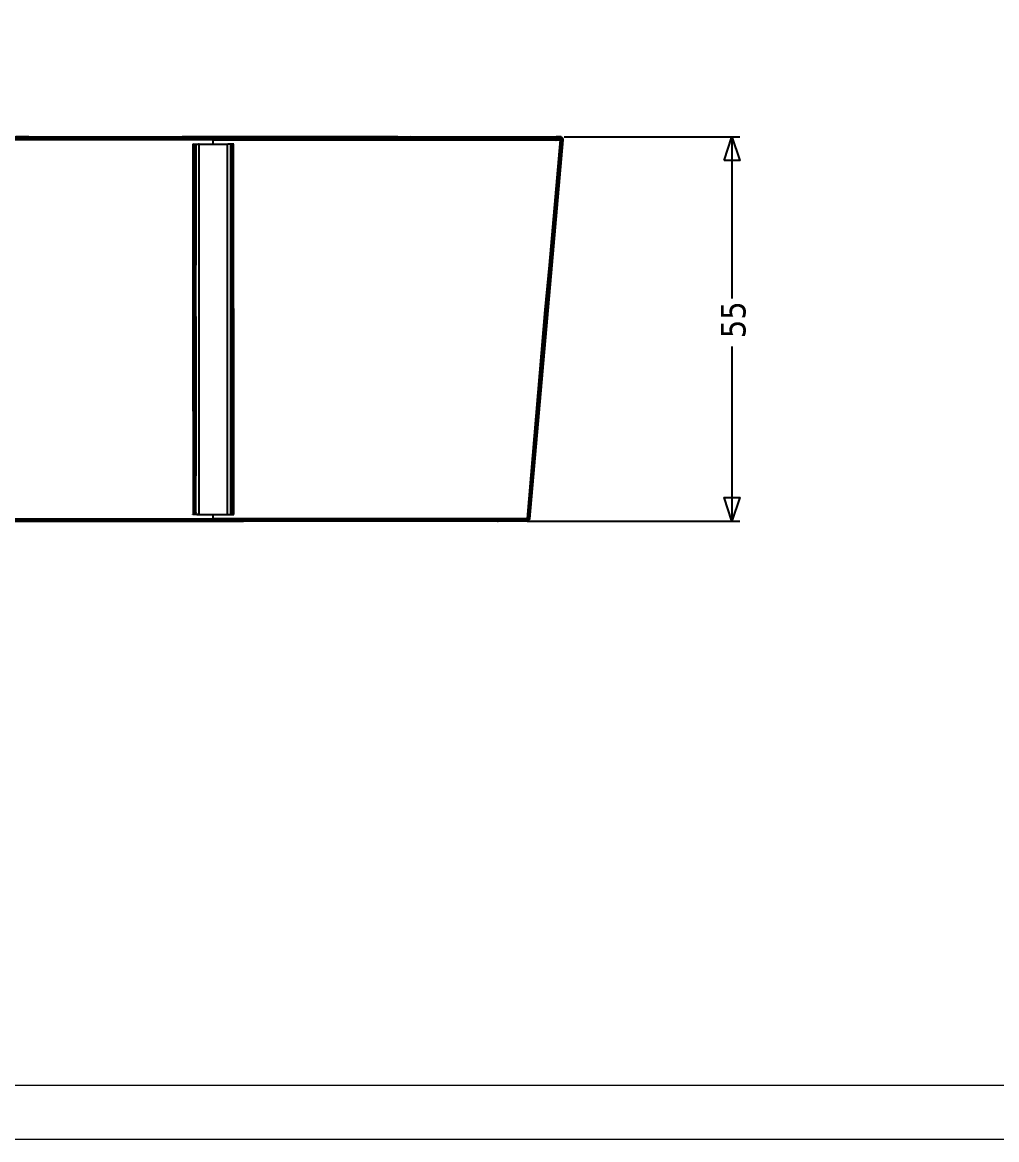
# Model space of a CAD drawing. Header units: inches. Extents: x 12 to 4610, y 8 to 3258.
# Drawn here: x 918 to 2311, y 8 to 1606 of the extents above; entities that cross this region are included whole.
import ezdxf

# ---------------------------------------------------------------- set-up
doc = ezdxf.new("R2010")
doc.units = ezdxf.units.IN
doc.header["$MEASUREMENT"] = 0
doc.layers.add('tabelka', color=155, linetype='Continuous')
doc.styles.add('Tahoma', font='tahoma.ttf')

msp = doc.modelspace()

# ---------------------------------------------------------------- linework, layer by layer
for p, q in [((1146.2, 1442.2), (700.7, 1442)), ((700.7, 1442), (1146.2, 1441.6)), ((1146.2, 1442), (700.7, 1442)), ((1146.2, 1441.5), (700.7, 1441)), ((1146.2, 1441), (700.7, 1441)), ((1146.2, 1440.4), (700.7, 1441)), ((1146.2, 1440.3), (700.7, 1439.6)), ((700.7, 1439.6), (1146.2, 1438.9)), ((1146.2, 1439.6), (700.7, 1439.6)), ((1146.2, 1438.7), (839.1, 1438)), ((927.1, 1442.3), (908.2, 1442.3)), ((927.1, 1442.3), (1146.2, 1442.3)), ((927.1, 1442.3), (1146.2, 1442.3)), ((1041.8, 1442.3), (1041.8, 1442.3)), ((1041.8, 1442.2), (1041.8, 1442.3)), ((1041.8, 1442), (1041.8, 1442.2)), ((1041.8, 1441.7), (1041.8, 1442)), ((1041.8, 1441.4), (1041.8, 1441.7)), ((1041.8, 1441), (1041.8, 1441.4)), ((1041.8, 1440.6), (1041.8, 1441)), ((1041.8, 1440.1), (1041.8, 1440.6)), ((1041.8, 1439.6), (1041.8, 1440.1)), ((1041.8, 1439.1), (1041.8, 1439.6)), ((1041.8, 1438.4), (1041.8, 1439.1)), ((1190.8, 1442.3), (1146.2, 1442.3)), ((1146.2, 1442.3), (1146.2, 1442.3)), ((1146.2, 1442.3), (1146.2, 1442.2)), ((1146.2, 1442.3), (1190.8, 1442.2)), ((1190.8, 1442.2), (1146.2, 1442.2)), ((1146.2, 1442.2), (1146.2, 1442)), ((1190.8, 1442), (1146.2, 1442)), ((1146.2, 1442), (1146.2, 1441.6)), ((1190.8, 1441.6), (1146.2, 1441.5)), ((1146.2, 1441.6), (1146.2, 1441.5)), ((1146.2, 1441.6), (1190.8, 1441.6)), ((1146.2, 1441.5), (1146.2, 1441)), ((1190.8, 1441), (1146.2, 1441)), ((1146.2, 1441), (1146.2, 1440.4)), ((1190.8, 1440.4), (1146.2, 1440.3)), ((1190.8, 1440.4), (1146.2, 1440.4)), ((1146.2, 1440.4), (1146.2, 1440.3)), ((1146.2, 1440.3), (1146.2, 1439.6)), ((1190.8, 1439.6), (1146.2, 1439.6)), ((1146.2, 1439.6), (1146.2, 1438.9)), ((1146.2, 1438.9), (1146.2, 1438.7)), ((1146.2, 1438.9), (1190.8, 1438.8)), ((1190.8, 1438.8), (1146.2, 1438.7)), ((1146.2, 1438.7), (1146.2, 1438)), ((1190.8, 1442.3), (1190.8, 1442.2)), ((1190.8, 1442.3), (1235.5, 1442.3)), ((1235.5, 1442.3), (1190.8, 1442.2)), ((1190.8, 1442.2), (1235.5, 1442.2)), ((1190.8, 1442), (1190.8, 1442.2)), ((1190.8, 1442), (1190.8, 1441.6)), ((1190.8, 1442), (1235.5, 1442)), ((1190.8, 1442), (1190.8, 1442)), ((1190.8, 1441.6), (1235.5, 1441.5)), ((1235.5, 1441.6), (1190.8, 1441.6)), ((1190.8, 1441.6), (1190.8, 1441.2)), ((1190.8, 1441.2), (1190.8, 1441)), ((1190.8, 1441), (1190.8, 1440.4)), ((1190.8, 1441), (1235.5, 1441)), ((1190.8, 1440.4), (1235.5, 1440.3)), ((1190.8, 1440.4), (1235.5, 1440.4)), ((1190.8, 1440.3), (1190.8, 1440.4)), ((1190.8, 1440.3), (1190.8, 1440.3)), ((1190.8, 1440.2), (1190.8, 1440.3)), ((1190.8, 1440), (1190.8, 1440.2)), ((1190.8, 1440.2), (1190.8, 1440.2)), ((1190.8, 1439.9), (1190.8, 1440)), ((1190.8, 1439.9), (1190.8, 1439.7)), ((1190.8, 1439.6), (1190.8, 1439.7)), ((1190.8, 1439.7), (1190.8, 1439.7)), ((1190.8, 1439.6), (1235.5, 1439.6)), ((1190.8, 1439.1), (1190.8, 1439.6)), ((1190.8, 1439), (1190.8, 1439.1)), ((1190.8, 1438.8), (1190.8, 1439)), ((1235.5, 1438.9), (1190.8, 1438.8)), ((1190.8, 1438.8), (1235.5, 1438.7)), ((1190.8, 1438.3), (1190.8, 1438.8)), ((1235.5, 1442.3), (1235.5, 1442.3)), ((1235.5, 1442.3), (1235.5, 1442.2)), ((1454.6, 1442.3), (1235.5, 1442.3)), ((1235.5, 1442.3), (1454.6, 1442.3)), ((1235.5, 1442.2), (1235.5, 1442)), ((1235.5, 1442.2), (1680.9, 1442)), ((1680.9, 1442), (1235.5, 1441.6)), ((1235.5, 1442), (1235.5, 1441.6)), ((1235.5, 1442), (1680.9, 1442)), ((1235.5, 1441.6), (1235.5, 1441.5)), ((1235.5, 1441.5), (1235.5, 1441)), ((1235.5, 1441.5), (1680.9, 1441)), ((1235.5, 1441), (1235.5, 1440.4)), ((1235.5, 1441), (1680.9, 1441)), ((1235.5, 1440.4), (1680.9, 1441)), ((1235.5, 1440.4), (1235.5, 1440.3)), ((1235.5, 1440.3), (1235.5, 1439.6)), ((1235.5, 1440.3), (1680.9, 1439.6)), ((1680.9, 1439.6), (1235.5, 1438.9)), ((1235.5, 1439.6), (1235.5, 1438.9)), ((1235.5, 1439.6), (1680.9, 1439.6)), ((1235.5, 1438.9), (1235.5, 1438.7)), ((1235.5, 1438.7), (1235.5, 1438)), ((1235.5, 1438.7), (1542.6, 1438)), ((1339.9, 1442.3), (1339.9, 1442.3)), ((1339.9, 1442.2), (1339.9, 1442.3)), ((1339.9, 1442), (1339.9, 1442.2)), ((1339.9, 1441.7), (1339.9, 1442)), ((1339.9, 1441.4), (1339.9, 1441.7)), ((1339.9, 1441), (1339.9, 1441.4)), ((1339.9, 1440.6), (1339.9, 1441)), ((1339.9, 1440.1), (1339.9, 1440.6)), ((1339.9, 1439.6), (1339.9, 1440.1)), ((1339.9, 1439.1), (1339.9, 1439.6)), ((1339.9, 1438.4), (1339.9, 1439.1)), ((1454.6, 1442.3), (1473.4, 1442.3)), ((1473.4, 1442.3), (1680.9, 1442.3)), ((1680.9, 1442), (1473.4, 1442.3)), ((1542.6, 1438), (1680.9, 1439.6)), ((1688, 1439.1), (1671.6, 1258.7)), ((1672.4, 1258.7), (1688, 1439.1)), ((1688.6, 1439.7), (1672.8, 1258.7)), ((1673.1, 1258.7), (1689.2, 1440.2)), ((1673.5, 1258.7), (1689.9, 1439.6)), ((1674.4, 1258.7), (1689.9, 1439.6)), ((1674.7, 1258.7), (1690.4, 1439)), ((1680.9, 1442), (1680.9, 1442.3)), ((1680.9, 1442.3), (1681, 1442.3)), ((1680.9, 1442.3), (1681, 1442.3)), ((1680.9, 1442.3), (1681, 1442.3)), ((1680.9, 1441), (1680.9, 1442)), ((1680.9, 1440.3), (1680.9, 1441)), ((1681, 1440.3), (1680.9, 1440.3)), ((1680.9, 1439.6), (1680.9, 1440.3)), ((1681.1, 1440.3), (1680.9, 1440.3)), ((1681.1, 1440.3), (1680.9, 1440.3)), ((1680.9, 1438), (1680.9, 1439.6)), ((1684.8, 1442.3), (1681, 1442.2)), ((1681, 1442.3), (1681, 1442.2)), ((1684.8, 1442.3), (1681, 1442.3)), ((1681, 1442.2), (1686.2, 1442.3)), ((1681, 1442.2), (1683.9, 1441.7)), ((1687.6, 1441.9), (1681, 1442.2)), ((1681, 1442.2), (1688, 1442.1)), ((1687.6, 1442.2), (1681, 1442.2)), ((1681, 1442.2), (1681, 1441.7)), ((1688.4, 1442), (1681, 1442.2)), ((1681, 1441.7), (1683.9, 1441.7)), ((1681, 1441.7), (1681, 1440.3)), ((1681.1, 1440.3), (1681, 1440.3)), ((1681.1, 1441.6), (1687.8, 1441.2)), ((1681.1, 1441.6), (1681.1, 1440.6)), ((1687.7, 1441.3), (1681.1, 1441.6)), ((1686.8, 1441.6), (1681.1, 1441.6)), ((1681.1, 1441.6), (1687.5, 1441.5)), ((1687.8, 1441.2), (1681.1, 1440.6)), ((1681.1, 1440.6), (1687.9, 1441.1)), ((1681.1, 1440.6), (1688, 1441)), ((1687.1, 1440.9), (1681.1, 1440.6)), ((1687.1, 1440.8), (1681.1, 1440.6)), ((1681.1, 1440.6), (1688.4, 1440.7)), ((1681.1, 1440.6), (1689, 1440.4)), ((1688.6, 1439.7), (1681.1, 1440.6)), ((1688.7, 1440.6), (1681.1, 1440.6)), ((1689.2, 1440.3), (1681.1, 1440.6)), ((1681.1, 1440.6), (1681.1, 1440.3)), ((1681.1, 1440.3), (1681.1, 1439.4)), ((1688.6, 1439.7), (1681.1, 1439.4)), ((1687.4, 1438.5), (1681.1, 1439.4)), ((1688, 1439.1), (1681.1, 1439.4)), ((1681.1, 1439.4), (1681.1, 1438)), ((1687.6, 1441.9), (1683.9, 1441.7)), ((1683.9, 1441.7), (1686.8, 1441.7)), ((1686.2, 1442.3), (1684.8, 1442.3)), ((1685.6, 1442.3), (1686.8, 1442.3)), ((1685.6, 1442.3), (1686.8, 1442.3)), ((1686.2, 1442.3), (1686.9, 1442.3)), ((1686.8, 1441.7), (1687.6, 1441.9)), ((1686.8, 1441.6), (1686.8, 1441.7)), ((1686.8, 1441.7), (1686.9, 1441.6)), ((1686.9, 1441.6), (1686.8, 1441.6)), ((1686.9, 1442.3), (1686.9, 1442.3)), ((1687, 1442.3), (1686.9, 1442.3)), ((1687.1, 1441.6), (1686.9, 1441.6)), ((1687.2, 1442.3), (1687, 1442.3)), ((1687, 1442.3), (1687, 1442.3)), ((1687.4, 1441.6), (1687.1, 1441.6)), ((1687.4, 1441.5), (1687.1, 1441.6)), ((1687.1, 1440.8), (1687.1, 1440.9)), ((1687.3, 1440.9), (1687.1, 1440.9)), ((1687.3, 1440.8), (1687.1, 1440.8)), ((1687.6, 1442.2), (1687.2, 1442.3)), ((1687.3, 1440.9), (1687.3, 1440.8)), ((1687.7, 1440.9), (1687.3, 1440.9)), ((1687.7, 1440.8), (1687.3, 1440.8)), ((1687.4, 1441.6), (1687.5, 1441.5)), ((1687.4, 1441.6), (1687.4, 1441.5)), ((1687.5, 1441.5), (1687.4, 1441.5)), ((1687.4, 1438.5), (1688, 1439.1)), ((1687.5, 1441.5), (1687.6, 1441.9)), ((1687.5, 1441.5), (1687.5, 1441.5)), ((1687.6, 1441.4), (1687.5, 1441.5)), ((1688, 1442.1), (1687.6, 1442.2)), ((1687.6, 1441.9), (1688.4, 1442)), ((1687.6, 1441.4), (1687.6, 1441.9)), ((1687.7, 1441.3), (1687.6, 1441.4)), ((1687.8, 1441.2), (1687.7, 1441.3)), ((1687.7, 1440.9), (1687.7, 1440.8)), ((1687.9, 1440.9), (1687.7, 1440.9)), ((1687.9, 1440.8), (1687.7, 1440.8)), ((1687.9, 1441.1), (1687.8, 1441.2)), ((1688, 1441), (1687.9, 1441.1)), ((1687.9, 1440.9), (1687.9, 1440.9)), ((1687.9, 1440.9), (1687.9, 1440.8)), ((1687.9, 1440.8), (1687.9, 1440.9)), ((1687.9, 1440.9), (1687.9, 1440.9)), ((1688, 1440.9), (1687.9, 1440.9)), ((1687.9, 1440.9), (1687.9, 1440.9)), ((1688, 1440.8), (1687.9, 1440.8)), ((1687.9, 1440.8), (1687.9, 1440.8)), ((1688.3, 1442.1), (1688, 1442.1)), ((1688, 1441), (1688.4, 1442)), ((1688.1, 1440.9), (1688, 1441)), ((1688, 1441), (1688, 1441)), ((1688, 1440.9), (1688, 1440.8)), ((1688.1, 1440.9), (1688, 1440.9)), ((1688.1, 1440.8), (1688, 1440.8)), ((1688, 1439.1), (1688.6, 1439.7)), ((1688.1, 1440.9), (1688.1, 1440.8)), ((1688.2, 1440.9), (1688.1, 1440.9)), ((1688.2, 1440.8), (1688.1, 1440.8)), ((1688.2, 1442.1), (1688.3, 1442)), ((1688.2, 1442.1), (1688.3, 1442)), ((1688.9, 1441.7), (1688.2, 1440.9)), ((1688.3, 1440.8), (1688.2, 1440.9)), ((1688.2, 1440.9), (1688.2, 1440.8)), ((1688.3, 1440.8), (1688.2, 1440.8)), ((1688.3, 1442), (1688.3, 1442.1)), ((1688.3, 1442.1), (1688.3, 1442.1)), ((1688.4, 1442), (1688.3, 1442)), ((1688.4, 1440.7), (1688.3, 1440.8)), ((1688.4, 1442), (1688.9, 1441.7)), ((1688.4, 1442), (1688.4, 1442)), ((1688.4, 1440.7), (1688.9, 1441.7)), ((1688.6, 1440.6), (1688.4, 1440.7)), ((1689.4, 1441.4), (1688.6, 1440.6)), ((1688.7, 1440.6), (1688.6, 1440.6)), ((1688.6, 1439.7), (1689.2, 1440.2)), ((1688.8, 1440.5), (1688.7, 1440.6)), ((1688.8, 1440.5), (1689.4, 1441.4)), ((1689, 1440.4), (1688.8, 1440.5)), ((1688.9, 1441.7), (1689.4, 1441.4)), ((1689.8, 1441), (1689, 1440.3)), ((1689, 1440.3), (1689, 1440.4)), ((1689.2, 1440.3), (1689, 1440.3)), ((1689.2, 1440.3), (1689.8, 1441)), ((1689.2, 1440.2), (1689.2, 1440.3)), ((1689.7, 1439.8), (1689.2, 1440.2)), ((1689.6, 1441.2), (1689.4, 1441.4)), ((1689.6, 1441.3), (1689.6, 1441.2)), ((1689.6, 1441.3), (1689.6, 1441.2)), ((1689.7, 1441.2), (1689.6, 1441.2)), ((1689.6, 1441.2), (1689.7, 1441.1)), ((1689.6, 1441.2), (1689.7, 1441.1)), ((1689.7, 1441.1), (1689.7, 1441.2)), ((1689.7, 1441.1), (1689.8, 1441)), ((1689.7, 1441.1), (1689.7, 1441.1)), ((1689.7, 1441.1), (1689.7, 1441.1)), ((1690.4, 1440), (1689.7, 1439.8)), ((1689.8, 1439.7), (1689.7, 1439.8)), ((1689.8, 1441), (1690.2, 1440.5)), ((1689.8, 1439.7), (1690.4, 1440)), ((1689.9, 1439.6), (1689.8, 1439.7)), ((1690.2, 1439.4), (1689.9, 1439.6)), ((1690.2, 1440.5), (1690.5, 1440)), ((1690.2, 1439.3), (1690.6, 1439.5)), ((1690.6, 1439.5), (1690.2, 1439.4)), ((1690.2, 1439.3), (1690.2, 1439.4)), ((1690.4, 1439), (1690.2, 1439.3)), ((1690.5, 1439.9), (1690.4, 1440)), ((1690.4, 1440), (1690.5, 1440)), ((1690.4, 1440), (1690.5, 1439.9)), ((1690.4, 1440), (1690.5, 1439.9)), ((1690.5, 1438.9), (1690.4, 1439)), ((1690.5, 1440), (1690.5, 1439.9)), ((1690.5, 1439.8), (1690.5, 1439.9)), ((1690.5, 1439.9), (1690.5, 1439.9)), ((1690.5, 1439.9), (1690.6, 1439.7)), ((1690.5, 1439.9), (1690.6, 1439.7)), ((1690.6, 1439.8), (1690.5, 1439.8)), ((1690.7, 1438.9), (1690.5, 1438.9)), ((1690.6, 1438.7), (1690.5, 1438.9)), ((1690.6, 1439.8), (1690.6, 1439.8)), ((1690.6, 1439.7), (1690.6, 1439.8)), ((1690.6, 1439.7), (1690.7, 1439.5)), ((1690.7, 1439.5), (1690.6, 1439.7)), ((1690.6, 1439.7), (1690.6, 1439.7)), ((1690.6, 1439.7), (1690.6, 1439.5)), ((1690.6, 1439.7), (1690.6, 1439.5)), ((1690.6, 1439.5), (1690.7, 1439.5)), ((1690.6, 1439.4), (1690.6, 1439.5)), ((1690.6, 1439.5), (1690.7, 1439.5)), ((1690.6, 1439.5), (1690.7, 1439.3)), ((1690.6, 1439.5), (1690.7, 1439.3)), ((1690.7, 1438.9), (1690.6, 1439.4)), ((1690.6, 1439.4), (1690.8, 1438.9)), ((1690.6, 1438.7), (1690.8, 1438.9)), ((1690.8, 1438.5), (1690.6, 1438.7)), ((1690.7, 1439.5), (1690.7, 1439.5)), ((1690.7, 1439.5), (1690.8, 1438.9)), ((1690.7, 1439.3), (1690.7, 1439)), ((1690.7, 1439.3), (1690.7, 1439)), ((1690.7, 1439), (1690.7, 1438.9)), ((1690.7, 1439), (1690.7, 1438.9)), ((1690.8, 1438.9), (1690.7, 1438.9)), ((1690.8, 1438.9), (1690.8, 1438.3)), ((1692.8, 1442.3), (1943.8, 1442.3)), ((1932.6, 1442.3), (1932.6, 1211.1)), ((1146.2, 1438), (839.1, 1438)), ((1041.8, 1438), (1041.8, 1438.4)), ((1190.8, 1438), (1146.2, 1438)), ((1161.6, 1431.8), (1161.6, 1432)), ((1161.6, 1432), (1161.8, 1432)), ((1161.8, 1431.8), (1161.6, 1431.8)), ((1161.8, 1431.9), (1161.8, 1432)), ((1162.2, 1431.7), (1161.8, 1432)), ((1161.8, 1432), (1165.8, 1432)), ((1161.8, 1431.9), (1162.2, 1431.7)), ((1161.8, 1431.8), (1161.8, 1431.9)), ((1162.2, 1431.7), (1161.8, 1431.9)), ((1161.8, 1258.7), (1161.8, 1431.8)), ((1161.8, 1431.8), (1162.2, 1431.7)), ((1162.3, 1431.6), (1162.2, 1431.7)), ((1162.6, 1431.5), (1162.2, 1431.7)), ((1162.2, 1431.7), (1162.3, 1431.6)), ((1162.2, 1258.7), (1162.6, 1431.5)), ((1162.3, 1431.6), (1162.6, 1431.5)), ((1163.4, 1431.3), (1162.5, 1258.7)), ((1162.6, 1431.5), (1163.4, 1431.3)), ((1163.4, 1431.3), (1163.4, 1258.7)), ((1163.4, 1431.3), (1164.1, 1431)), ((1163.9, 1258.7), (1163.4, 1431.3)), ((1164.3, 1258.7), (1164.1, 1431)), ((1164.1, 1431), (1164.7, 1430.8)), ((1164.7, 1430.8), (1165.2, 1430.6)), ((1164.7, 1430.8), (1164.7, 1258.7)), ((1165, 1258.7), (1165.2, 1430.6)), ((1165.3, 1258.7), (1165.2, 1430.6)), ((1165.2, 1430.6), (1165.5, 1430.4)), ((1165.5, 1258.7), (1165.5, 1430.4)), ((1165.5, 1430.4), (1165.8, 1430.2)), ((1165.7, 1388), (1165.8, 1430)), ((1165.8, 1430), (1165.8, 1432)), ((1165.8, 1432), (1169.8, 1432)), ((1165.8, 1430.2), (1165.8, 1430)), ((1165.8, 1430), (1165.8, 1430.2)), ((1165.8, 1429.3), (1165.8, 1430)), ((1165.8, 1430), (1165.8, 1430)), ((1165.8, 1430), (1165.8, 1388)), ((1165.8, 1429.3), (1165.8, 1429.3)), ((1165.8, 1388), (1165.8, 1429.3)), ((1169.9, 1432), (1169.8, 1432)), ((1170.5, 1432), (1169.9, 1432)), ((1170.5, 902.1), (1170.5, 1432)), ((1170.5, 1432), (1190.8, 1432)), ((1190.8, 1438.2), (1190.8, 1438.3)), ((1190.8, 1438.2), (1190.8, 1438)), ((1190.8, 1438), (1235.5, 1438)), ((1190.8, 1432), (1190.8, 1438)), ((1190.8, 1432), (1211.2, 1432)), ((1211.2, 902.1), (1211.2, 1432)), ((1211.2, 1432), (1211.4, 1432)), ((1215.8, 1432), (1211.4, 1432)), ((1215.8, 1430), (1215.8, 1432)), ((1219.8, 1432), (1215.8, 1432)), ((1215.9, 1430.2), (1215.8, 1430)), ((1215.8, 1430), (1215.9, 1430)), ((1215.8, 1429.3), (1215.8, 1430)), ((1215.8, 1407.4), (1215.8, 1429.3)), ((1216.1, 1430.4), (1215.9, 1430.2)), ((1215.9, 1430), (1215.9, 1430.2)), ((1215.9, 1388), (1215.9, 1430)), ((1215.9, 1430), (1215.9, 1388)), ((1216.5, 1430.6), (1216.1, 1430.4)), ((1216.1, 1258.7), (1216.1, 1430.4)), ((1216.4, 1258.7), (1216.5, 1430.6)), ((1217, 1430.8), (1216.5, 1430.6)), ((1216.7, 1258.7), (1216.5, 1430.6)), ((1217.6, 1431), (1217, 1430.8)), ((1217, 1430.8), (1217, 1258.7)), ((1217.4, 1258.7), (1217.6, 1431)), ((1218.3, 1431.3), (1217.6, 1431)), ((1217.8, 1258.7), (1218.3, 1431.3)), ((1219, 1431.5), (1218.3, 1431.3)), ((1218.3, 1431.3), (1218.3, 1258.7)), ((1218.3, 1431.3), (1219.2, 1258.7)), ((1219, 1431.5), (1219.5, 1431.7)), ((1219.3, 1431.6), (1219, 1431.5)), ((1219.5, 1258.7), (1219, 1431.5)), ((1219.3, 1431.6), (1219.5, 1431.7)), ((1219.5, 1431.7), (1219.3, 1431.6)), ((1219.5, 1431.7), (1219.8, 1432)), ((1219.8, 1431.9), (1219.5, 1431.7)), ((1219.5, 1431.7), (1219.8, 1431.9)), ((1219.8, 1431.8), (1219.5, 1431.7)), ((1220, 1432), (1219.8, 1432)), ((1219.8, 1431.9), (1219.8, 1432)), ((1219.8, 1431.8), (1219.8, 1431.9)), ((1219.8, 1258.7), (1219.8, 1431.8)), ((1219.8, 1431.8), (1220, 1431.8)), ((1220, 1431.8), (1220, 1432)), ((1235.5, 1438), (1542.6, 1438)), ((1339.9, 1438), (1339.9, 1438.4)), ((1542.6, 1438), (1680.9, 1438)), ((1686.8, 1438), (1671.2, 1258.7)), ((1687.4, 1438.5), (1671.4, 1258.7)), ((1690.8, 1438.5), (1675, 1258.7)), ((1675.1, 1258.7), (1690.8, 1438.5)), ((1690.8, 1438), (1675.1, 1258.7)), ((1680.9, 1438), (1680.9, 1437.8)), ((1681.1, 1438), (1680.9, 1438)), ((1680.9, 1437.8), (1681.1, 1437.8)), ((1681.1, 1438), (1686.9, 1438.5)), ((1681.1, 1437.8), (1681.1, 1438)), ((1681.1, 1438), (1686.8, 1438)), ((1686.8, 1438), (1686.9, 1438.5)), ((1686.8, 1438), (1687.1, 1438.2)), ((1686.9, 1438.5), (1687.1, 1438.5)), ((1687.1, 1438.5), (1687.1, 1438.2)), ((1687.1, 1438.2), (1687.4, 1438.5)), ((1687.1, 1438.5), (1687.4, 1438.5)), ((1690.8, 1438.3), (1690.8, 1438.5)), ((1690.8, 1438), (1690.8, 1438.3)), ((1690.8, 1438.3), (1690.8, 1438.3)), ((1690.8, 1438), (1690.8, 1438.3)), ((1690.8, 1438.3), (1690.8, 1438)), ((1690.8, 1438.3), (1690.8, 1438)), ((1166.2, 1407.3), (1166, 1407.3)), ((1215.8, 1407.3), (1215.8, 1407.4)), ((1215.8, 1407.3), (1215.8, 1407.3)), ((1215.8, 1388.8), (1215.8, 1407.3)), ((1165.8, 1388), (1165.7, 1388)), ((1165.7, 1387), (1165.7, 1388)), ((1165.7, 1387), (1165.8, 1387)), ((1165.7, 1386.9), (1165.7, 1387)), ((1165.8, 1386.9), (1165.7, 1386.9)), ((1165.7, 1386.1), (1165.7, 1386.9)), ((1165.7, 1386.1), (1165.8, 1386.1)), ((1165.7, 1385.6), (1165.7, 1386.1)), ((1165.8, 1385.6), (1165.7, 1385.6)), ((1165.7, 1385.5), (1165.7, 1385.6)), ((1165.7, 1258.7), (1165.7, 1385.5)), ((1165.8, 1385.4), (1165.7, 1385.5)), ((1165.7, 1385.5), (1165.8, 1385.5)), ((1165.7, 1385.5), (1165.7, 1385.5)), ((1165.8, 1388), (1165.8, 1388)), ((1165.8, 1387), (1165.8, 1388)), ((1165.8, 1388), (1165.8, 1387)), ((1165.8, 1387), (1165.8, 1387)), ((1165.8, 1386.9), (1165.8, 1387)), ((1165.8, 1387), (1165.8, 1386.9)), ((1165.8, 1386.9), (1165.8, 1386.9)), ((1165.8, 1386.1), (1165.8, 1386.9)), ((1165.8, 1386.9), (1165.8, 1386.1)), ((1165.8, 1386.1), (1165.8, 1386.1)), ((1165.8, 1386.1), (1165.8, 1385.6)), ((1165.8, 1385.7), (1165.8, 1386.1)), ((1165.8, 1385.7), (1165.8, 1385.6)), ((1165.8, 1385.5), (1165.8, 1385.7)), ((1165.8, 1385.6), (1165.8, 1385.5)), ((1165.8, 1385.5), (1165.8, 1385.5)), ((1165.8, 1385.5), (1165.8, 1385.4)), ((1165.8, 1385.4), (1165.8, 1385.5)), ((1165.8, 1385.4), (1165.8, 1258.7)), ((1165.8, 1385.4), (1165.8, 1385.4)), ((1165.8, 1258.7), (1165.8, 1385.4)), ((1215.8, 1388), (1215.8, 1388.8)), ((1215.8, 1388), (1215.9, 1388)), ((1215.8, 1387), (1215.8, 1388)), ((1215.9, 1387), (1215.8, 1387)), ((1215.8, 1386.9), (1215.8, 1387)), ((1215.8, 1386.9), (1215.9, 1386.9)), ((1215.8, 1386.1), (1215.8, 1386.9)), ((1215.9, 1386.1), (1215.8, 1386.1)), ((1215.8, 1385.7), (1215.8, 1386.1)), ((1215.8, 1385.7), (1215.9, 1385.6)), ((1215.8, 1385.4), (1215.8, 1385.7)), ((1215.9, 1385.5), (1215.8, 1385.4)), ((1215.8, 1385.4), (1215.9, 1385.4)), ((1215.8, 1258.7), (1215.8, 1385.4)), ((1215.8, 1385.4), (1215.8, 1385.4)), ((1215.9, 1388), (1215.9, 1388)), ((1215.9, 1387), (1215.9, 1388)), ((1215.9, 1388), (1215.9, 1387)), ((1215.9, 1387), (1215.9, 1387)), ((1215.9, 1386.9), (1215.9, 1387)), ((1215.9, 1387), (1215.9, 1386.9)), ((1215.9, 1386.9), (1215.9, 1386.9)), ((1215.9, 1386.1), (1215.9, 1386.9)), ((1215.9, 1386.9), (1215.9, 1386.1)), ((1215.9, 1386.1), (1215.9, 1386.1)), ((1215.9, 1385.6), (1215.9, 1386.1)), ((1215.9, 1386.1), (1215.9, 1385.6)), ((1215.9, 1385.6), (1215.9, 1385.6)), ((1215.9, 1385.6), (1215.9, 1385.5)), ((1215.9, 1385.5), (1215.9, 1385.6)), ((1216, 1258.7), (1215.9, 1385.5)), ((1215.9, 1385.4), (1215.9, 1385.5)), ((1215.9, 1385.5), (1215.9, 1385.5)), ((1215.9, 1385.5), (1215.9, 1385.4)), ((1215.9, 1385.5), (1215.9, 1385.5)), ((1215.9, 1385.4), (1215.9, 1258.7)), ((1161.8, 1196.8), (1161.8, 1258.7)), ((1161.8, 1258.7), (1162.2, 1258.7)), ((1162.2, 1258.7), (1162.5, 1258.7)), ((1162.5, 1258.7), (1163.4, 1258.7)), ((1163.4, 902.9), (1164.4, 1258.7)), ((1163.4, 1258.7), (1163.4, 902.9)), ((1163.4, 1258.7), (1163.9, 1258.7)), ((1163.9, 1258.7), (1164.3, 1258.7)), ((1164.1, 903.2), (1164.5, 1258.7)), ((1164.3, 1258.7), (1164.4, 1258.7)), ((1164.4, 1258.7), (1164.5, 1258.7)), ((1164.5, 1258.7), (1164.7, 1258.7)), ((1164.7, 1258.7), (1164.8, 1258.7)), ((1164.7, 1258.7), (1164.7, 903.5)), ((1165.2, 903.8), (1164.8, 1258.7)), ((1164.8, 1258.7), (1165, 1258.7)), ((1165, 1258.7), (1165.3, 1258.7)), ((1165.2, 903.8), (1165.5, 1258.7)), ((1165.3, 1258.7), (1165.5, 1258.7)), ((1165.5, 1258.7), (1165.6, 1258.7)), ((1165.5, 1258.7), (1165.5, 1258.7)), ((1165.5, 1258.7), (1165.5, 904.1)), ((1165.6, 1258.7), (1165.7, 1258.7)), ((1165.8, 957.3), (1165.6, 1258.7)), ((1165.8, 1199.4), (1165.7, 1258.7)), ((1165.7, 1258.7), (1165.7, 1258.7)), ((1165.7, 1258.7), (1165.8, 1258.7)), ((1165.8, 1258.7), (1165.8, 1258.7)), ((1165.8, 1199.4), (1165.8, 1258.7)), ((1215.9, 1258.7), (1215.8, 1258.7)), ((1215.8, 1200.2), (1216, 1258.7)), ((1215.8, 1200.2), (1215.8, 1258.7)), ((1216, 1258.7), (1215.9, 1258.7)), ((1215.9, 957.3), (1216.1, 1258.7)), ((1216, 1258.7), (1216, 1258.7)), ((1216.1, 1258.7), (1216, 1258.7)), ((1216.1, 1258.7), (1216.1, 1258.7)), ((1216.2, 1258.7), (1216.1, 1258.7)), ((1216.1, 1258.7), (1216.1, 904.1)), ((1216.5, 903.8), (1216.2, 1258.7)), ((1216.4, 1258.7), (1216.2, 1258.7)), ((1216.7, 1258.7), (1216.4, 1258.7)), ((1216.5, 903.8), (1216.9, 1258.7)), ((1216.9, 1258.7), (1216.7, 1258.7)), ((1217, 1258.7), (1216.9, 1258.7)), ((1217.1, 1258.7), (1217, 1258.7)), ((1217, 1258.7), (1217, 903.5)), ((1217.6, 903.2), (1217.1, 1258.7)), ((1217.2, 1258.7), (1217.1, 1258.7)), ((1218.3, 902.9), (1217.2, 1258.7)), ((1217.4, 1258.7), (1217.2, 1258.7)), ((1217.8, 1258.7), (1217.4, 1258.7)), ((1218.3, 1258.7), (1217.8, 1258.7)), ((1219.2, 1258.7), (1218.3, 1258.7)), ((1218.3, 1258.7), (1218.3, 902.9)), ((1219.5, 1258.7), (1219.2, 1258.7)), ((1219.8, 1258.7), (1219.5, 1258.7)), ((1219.8, 1196.8), (1219.8, 1258.7)), ((1640.2, 896.3), (1672.5, 1258.7)), ((1672.7, 1258.7), (1641, 896.2)), ((1674.7, 1258.7), (1642.3, 896.1)), ((1674.8, 1258.7), (1642.7, 896)), ((1643.1, 896), (1674.8, 1258.7)), ((1674.9, 1258.7), (1643.3, 896)), ((1655.1, 1053.1), (1672.8, 1258.7)), ((1665.6, 1194.9), (1671.8, 1258.7)), ((1671.2, 1258.7), (1665.6, 1194.9)), ((1667, 1189.1), (1672.9, 1258.7)), ((1669.5, 1194.6), (1675, 1258.7)), ((1669.5, 1194.6), (1675.1, 1258.7)), ((1671.4, 1258.7), (1671.2, 1258.7)), ((1671.6, 1258.7), (1671.4, 1258.7)), ((1671.8, 1258.7), (1671.6, 1258.7)), ((1672.4, 1258.7), (1671.8, 1258.7)), ((1672.5, 1258.7), (1672.4, 1258.7)), ((1672.7, 1258.7), (1672.5, 1258.7)), ((1672.8, 1258.7), (1672.7, 1258.7)), ((1672.8, 1258.7), (1672.8, 1258.7)), ((1672.9, 1258.7), (1672.8, 1258.7)), ((1673.1, 1258.7), (1672.9, 1258.7)), ((1673.5, 1258.7), (1673.1, 1258.7)), ((1674.4, 1258.7), (1673.5, 1258.7)), ((1674.7, 1258.7), (1674.4, 1258.7)), ((1674.7, 1258.7), (1674.7, 1258.7)), ((1674.8, 1258.7), (1674.7, 1258.7)), ((1674.8, 1258.7), (1674.8, 1258.7)), ((1674.9, 1258.7), (1674.8, 1258.7)), ((1675, 1258.7), (1674.9, 1258.7)), ((1675.1, 1258.7), (1675, 1258.7)), ((1675, 1258.7), (1675, 1258.7)), ((1675.1, 1258.7), (1675.1, 1258.7)), ((1165.8, 1197.9), (1165.8, 1199.4)), ((1215.8, 1197.9), (1215.8, 1200.2)), ((1161.8, 1196.8), (1161.8, 1196.8)), ((1162.6, 902.6), (1161.8, 1196.8)), ((1161.8, 1196.8), (1163.4, 902.9)), ((1161.8, 1196.8), (1161.8, 902.3)), ((1165.8, 1185.4), (1165.8, 1197.9)), ((1165.8, 957.3), (1165.8, 1185.4)), ((1165.8, 1185.4), (1165.8, 957.3)), ((1215.8, 1197.9), (1215.8, 1179.5)), ((1219.8, 1196.8), (1218.3, 902.9)), ((1219, 902.6), (1219.8, 1196.8)), ((1219.8, 1196.8), (1219.8, 1196.8)), ((1219.8, 1196.8), (1219.8, 902.3)), ((1665.6, 1194.9), (1639.5, 896.3)), ((1640.2, 896.3), (1665.6, 1194.9)), ((1642.3, 896.1), (1667, 1189.1)), ((1643.3, 896), (1669.5, 1194.6)), ((1643.4, 896), (1669.5, 1194.6)), ((1669.5, 1194.6), (1669.5, 1194.6)), ((1215.8, 957.3), (1215.8, 1179.5)), ((1215.8, 1179.5), (1215.9, 957.3)), ((1932.6, 1142.2), (1932.6, 892.3)), ((1641.7, 896.1), (1655.1, 1053.1)), ((1165.8, 957.3), (1165.8, 957.3)), ((1165.8, 957.1), (1165.8, 957.3)), ((1165.8, 957.1), (1165.8, 957.3)), ((1165.8, 957.1), (1165.8, 957.1)), ((1165.8, 957), (1165.8, 957.1)), ((1165.8, 957), (1165.8, 957.1)), ((1165.8, 957), (1165.8, 957)), ((1165.8, 956.5), (1165.8, 957)), ((1165.8, 956.5), (1165.8, 957)), ((1165.8, 956.5), (1165.8, 956.5)), ((1165.8, 956.1), (1165.8, 956.5)), ((1165.8, 956.1), (1165.8, 956.5)), ((1165.8, 956.1), (1165.8, 956.1)), ((1165.8, 955.9), (1165.8, 956.1)), ((1165.8, 955.9), (1165.8, 956.1)), ((1165.8, 955.9), (1165.8, 955.9)), ((1165.8, 955.4), (1165.8, 955.9)), ((1165.8, 955.4), (1165.8, 955.9)), ((1165.8, 955.4), (1165.8, 955.4)), ((1165.8, 955.3), (1165.8, 955.4)), ((1165.8, 955.3), (1165.8, 955.4)), ((1165.8, 955.3), (1165.8, 955.3)), ((1165.8, 954.7), (1165.8, 955.3)), ((1165.8, 954.8), (1165.8, 955.3)), ((1165.8, 954.7), (1165.8, 954.8)), ((1165.8, 954.7), (1165.8, 954.8)), ((1165.8, 954.7), (1165.8, 954.7)), ((1165.8, 954.1), (1165.8, 954.7)), ((1165.8, 954.1), (1165.8, 954.7)), ((1165.8, 954.1), (1165.8, 954.1)), ((1165.8, 927.3), (1165.8, 954.1)), ((1165.8, 927.3), (1165.8, 954.1)), ((1215.9, 957.3), (1215.8, 957.3)), ((1215.8, 957.1), (1215.8, 957.3)), ((1215.9, 957.1), (1215.8, 957.1)), ((1215.8, 957), (1215.8, 957.1)), ((1215.8, 957), (1215.9, 957)), ((1215.8, 956.5), (1215.8, 957)), ((1215.8, 956.5), (1215.9, 956.5)), ((1215.8, 956.1), (1215.8, 956.5)), ((1215.8, 956.1), (1215.9, 956.1)), ((1215.8, 955.9), (1215.8, 956.1)), ((1215.9, 955.9), (1215.8, 955.9)), ((1215.8, 955.4), (1215.8, 955.9)), ((1215.8, 955.4), (1215.9, 955.4)), ((1215.8, 955.3), (1215.8, 955.4)), ((1215.8, 955.3), (1215.9, 955.3)), ((1215.8, 954.7), (1215.8, 955.3)), ((1215.8, 954.7), (1215.9, 954.8)), ((1215.9, 954.7), (1215.8, 954.7)), ((1215.8, 954.1), (1215.8, 954.7)), ((1215.9, 954.1), (1215.8, 954.1)), ((1215.8, 953.2), (1215.8, 954.1)), ((1215.8, 927.3), (1215.8, 953.2)), ((1215.9, 957.3), (1215.9, 957.1)), ((1215.9, 957.1), (1215.9, 957)), ((1215.9, 957), (1215.9, 956.5)), ((1215.9, 956.5), (1215.9, 956.1)), ((1215.9, 956.1), (1215.9, 955.9)), ((1215.9, 955.9), (1215.9, 955.4)), ((1215.9, 955.4), (1215.9, 955.3)), ((1215.9, 955.3), (1215.9, 954.8)), ((1215.9, 954.8), (1215.9, 954.7)), ((1215.9, 954.7), (1215.9, 954.1)), ((1215.9, 954.1), (1215.9, 927.3)), ((1165.8, 927.3), (1165.8, 927.3)), ((1165.8, 904.8), (1165.8, 927.3)), ((1165.8, 904.8), (1165.8, 927.3)), ((1215.9, 927.3), (1215.8, 927.3)), ((1215.8, 906), (1215.8, 927.3)), ((1215.9, 904.8), (1215.9, 927.3)), ((742.2, 896), (1147.8, 896)), ((1147.8, 894.5), (1147.8, 896)), ((1147.8, 896), (1190.8, 896)), ((1161.6, 902.3), (1161.8, 902.3)), ((1161.6, 902.1), (1161.6, 902.3)), ((1168.7, 902.1), (1161.6, 902.1)), ((1162.6, 902.6), (1161.8, 902.3)), ((1161.8, 902.3), (1166.7, 902.3)), ((1163.4, 902.9), (1162.6, 902.6)), ((1164.1, 903.2), (1163.4, 902.9)), ((1164.7, 903.5), (1164.1, 903.2)), ((1165.2, 903.8), (1164.7, 903.5)), ((1165.5, 904.1), (1165.2, 903.8)), ((1165.8, 904.5), (1165.5, 904.1)), ((1165.8, 904.8), (1165.8, 904.5)), ((1165.8, 904.8), (1165.8, 904.8)), ((1165.8, 904.5), (1165.8, 904.8)), ((1165.8, 902.5), (1165.8, 904.8)), ((1165.9, 902.5), (1165.8, 902.5)), ((1166, 902.4), (1165.9, 902.5)), ((1166, 906), (1166.2, 906)), ((1166.2, 902.4), (1166, 902.4)), ((1166.5, 902.3), (1166.2, 902.4)), ((1166.7, 902.3), (1166.5, 902.3)), ((1166.7, 902.3), (1166.8, 902.3)), ((1166.8, 902.3), (1167.2, 902.2)), ((1167.2, 902.2), (1167.7, 902.2)), ((1167.7, 902.2), (1168.2, 902.2)), ((1168.2, 902.2), (1168.7, 902.1)), ((1168.7, 902.1), (1169.3, 902.1)), ((1169.3, 902.1), (1169.9, 902.1)), ((1170, 902.1), (1169.9, 902.1)), ((1170, 902.1), (1170.5, 902.1)), ((1170.5, 902.1), (1190.8, 902.1)), ((1190.8, 902.1), (1211.2, 902.1)), ((1190.8, 896), (1190.8, 902.1)), ((1233.8, 896), (1190.8, 896)), ((1190.8, 896), (1190.8, 895.6)), ((1190.8, 895.6), (1190.8, 895.2)), ((1190.8, 895.2), (1190.8, 894.9)), ((1211.2, 902.1), (1211.8, 902.1)), ((1211.8, 902.1), (1212.4, 902.1)), ((1212.4, 902.1), (1212.9, 902.1)), ((1212.9, 902.1), (1213.5, 902.2)), ((1212.9, 902.1), (1220, 902.1)), ((1213.5, 902.2), (1214, 902.2)), ((1214, 902.2), (1214.5, 902.2)), ((1214.5, 902.2), (1214.9, 902.3)), ((1214.9, 902.3), (1215, 902.3)), ((1219.8, 902.3), (1215, 902.3)), ((1215, 902.3), (1215.2, 902.3)), ((1215.2, 902.3), (1215.5, 902.4)), ((1215.5, 902.4), (1215.7, 902.4)), ((1215.7, 902.4), (1215.8, 902.5)), ((1215.8, 906), (1215.8, 906)), ((1215.8, 904.8), (1215.8, 906)), ((1215.8, 904.8), (1215.9, 904.5)), ((1215.9, 904.8), (1215.8, 904.8)), ((1215.8, 902.5), (1215.8, 904.8)), ((1215.8, 902.5), (1215.8, 902.5)), ((1215.9, 904.5), (1215.9, 904.8)), ((1215.9, 904.5), (1216.1, 904.1)), ((1216.1, 904.1), (1216.5, 903.8)), ((1216.5, 903.8), (1217, 903.5)), ((1217, 903.5), (1217.6, 903.2)), ((1217.6, 903.2), (1218.3, 902.9)), ((1218.3, 902.9), (1219, 902.6)), ((1219, 902.6), (1219.8, 902.3)), ((1220, 902.3), (1219.8, 902.3)), ((1220, 902.1), (1220, 902.3)), ((1639.4, 896), (1233.8, 896)), ((1233.8, 894.5), (1233.8, 896)), ((1639.5, 896.3), (1639.4, 896)), ((1639.4, 894.6), (1639.4, 896)), ((1639.5, 896.3), (1639.5, 896.3)), ((1639.5, 896.3), (1639.8, 896.3)), ((1639.8, 896.3), (1640.2, 896.3)), ((1641, 896.2), (1640.2, 896.3)), ((1640.2, 896.3), (1640.2, 896.3)), ((1641.4, 896.1), (1641, 896.2)), ((1641, 895.1), (1641.1, 895.2)), ((1641.2, 895.4), (1641.1, 895.3)), ((1641.2, 895.4), (1641.1, 895.3)), ((1641.1, 895.3), (1641.1, 895.2)), ((1641.1, 895.3), (1641.1, 895.2)), ((1641.1, 895.2), (1641.1, 895.2)), ((1641.1, 895.2), (1641.1, 895.2)), ((1641.1, 895.2), (1641.1, 895.2)), ((1641.1, 895.2), (1641.1, 895.2)), ((1641.4, 896.1), (1641.2, 895.4)), ((1641.2, 895.4), (1641.4, 895.8)), ((1643, 894.6), (1641.2, 895.4)), ((1641.2, 895.4), (1643.2, 895.3)), ((1641.4, 895.8), (1642.4, 896.1)), ((1641.4, 895.8), (1641.4, 896.1)), ((1641.4, 896.1), (1641.7, 896.1)), ((1641.4, 895.8), (1643.2, 895.3)), ((1642.2, 896.1), (1641.7, 896.1)), ((1642.2, 896.1), (1642.3, 896.1)), ((1642.4, 896.1), (1642.3, 896.1)), ((1642.7, 896), (1642.4, 896.1)), ((1643.2, 895.3), (1642.4, 896.1)), ((1643.1, 896), (1642.7, 896)), ((1643, 894.6), (1643.3, 895.2)), ((1643.3, 896), (1643.1, 896)), ((1643.2, 895.3), (1643.4, 896)), ((1643.2, 895.3), (1643.3, 895.2)), ((1643.3, 895.2), (1643.2, 895.3)), ((1643.2, 895.3), (1643.2, 895.3)), ((1643.4, 896), (1643.3, 896)), ((1643.4, 896), (1643.3, 895.2)), ((742.2, 894.6), (1147.8, 894.5)), ((1147.8, 893.4), (742.3, 893.4)), ((894.7, 892.6), (1147.8, 892.6)), ((894.7, 892.3), (1147.8, 892.3)), ((1147.8, 894.5), (1190.8, 894.6)), ((1147.8, 893.4), (1147.8, 894.5)), ((1190.8, 893.4), (1147.8, 893.4)), ((1147.8, 892.6), (1147.8, 893.4)), ((1147.8, 892.3), (1147.8, 892.6)), ((1147.8, 892.6), (1190.8, 892.6)), ((1190.8, 892.3), (1147.8, 892.3)), ((1190.8, 894.8), (1190.8, 894.9)), ((1190.8, 894.8), (1190.8, 894.6)), ((1233.8, 894.5), (1190.8, 894.6)), ((1190.8, 894.5), (1190.8, 894.6)), ((1190.8, 894.5), (1190.8, 894.3)), ((1190.8, 893.4), (1190.8, 894.3)), ((1190.8, 893.4), (1233.8, 893.4)), ((1190.8, 893.4), (1190.8, 892.6)), ((1190.8, 892.6), (1190.8, 892.3)), ((1233.8, 892.6), (1190.8, 892.6)), ((1190.8, 892.3), (1233.8, 892.3)), ((1639.4, 894.6), (1233.8, 894.5)), ((1233.8, 893.4), (1233.8, 894.5)), ((1233.8, 892.6), (1233.8, 893.4)), ((1233.8, 893.4), (1639.4, 893.4)), ((1233.8, 892.3), (1233.8, 892.6)), ((1487, 892.6), (1233.8, 892.6)), ((1487, 892.3), (1233.8, 892.3)), ((1487, 892.6), (1487, 892.3)), ((1501.6, 892.6), (1487, 892.6)), ((1487.3, 892.3), (1487, 892.3)), ((1501.6, 892.6), (1487.3, 892.3)), ((1593, 892.3), (1487.3, 892.3)), ((1593, 892.6), (1501.6, 892.6)), ((1593, 892.6), (1593, 892.3)), ((1594, 892.6), (1593, 892.6)), ((1594, 892.3), (1593, 892.3)), ((1594, 892.6), (1594, 892.3)), ((1594.1, 892.6), (1594, 892.6)), ((1594.1, 892.3), (1594, 892.3)), ((1594.1, 892.3), (1594.1, 892.6)), ((1595.7, 892.6), (1594.1, 892.6)), ((1597.1, 892.3), (1594.1, 892.3)), ((1597.1, 892.3), (1595.7, 892.6)), ((1598.1, 892.6), (1595.7, 892.6)), ((1597.1, 892.3), (1598.1, 892.3)), ((1598.1, 892.6), (1598.1, 892.3)), ((1639.4, 892.6), (1598.1, 892.6)), ((1639.4, 892.3), (1598.1, 892.3)), ((1639.4, 894.3), (1639.4, 894.6)), ((1640.2, 894.5), (1639.4, 894.3)), ((1639.4, 894.3), (1639.8, 894.4)), ((1639.4, 894.3), (1639.4, 892.3)), ((1639.4, 894.3), (1640.1, 892.5)), ((1639.4, 893.4), (1639.4, 894.3)), ((1639.4, 892.6), (1639.4, 893.4)), ((1639.4, 892.3), (1639.4, 892.6)), ((1640.2, 892.4), (1639.4, 892.3)), ((1639.4, 892.3), (1639.4, 892.3)), ((1639.8, 894.4), (1640.1, 894.5)), ((1639.8, 894.4), (1640.9, 892.6)), ((1639.8, 894.4), (1640.1, 892.5)), ((1639.9, 892.3), (1943.8, 892.3)), ((1640.9, 892.6), (1640.1, 894.5)), ((1640.1, 894.5), (1641.5, 892.9)), ((1640.1, 894.5), (1640.3, 894.5)), ((1640.3, 894.5), (1640.2, 894.5)), ((1640.2, 892.4), (1640.8, 892.6)), ((1640.1, 892.5), (1640.5, 892.5)), ((1640.1, 892.5), (1640.2, 892.4)), ((1640.4, 894.6), (1640.3, 894.5)), ((1640.4, 894.6), (1640.3, 894.6)), ((1640.3, 894.6), (1640.3, 894.5)), ((1640.4, 894.6), (1640.4, 894.6)), ((1640.5, 894.6), (1640.4, 894.6)), ((1641, 895.1), (1640.5, 894.6)), ((1640.5, 894.6), (1640.8, 894.9)), ((1640.5, 894.6), (1641.5, 892.9)), ((1640.5, 894.6), (1642.1, 893.4)), ((1640.5, 892.5), (1640.8, 892.6)), ((1640.8, 894.9), (1641, 895.1)), ((1642.1, 893.4), (1640.8, 894.9)), ((1640.8, 894.9), (1642.6, 894)), ((1640.8, 892.6), (1640.9, 892.6)), ((1640.9, 892.6), (1641.5, 892.9)), ((1641, 895.1), (1643, 894.6)), ((1641, 895.1), (1642.6, 894)), ((1642.1, 893.4), (1641.5, 892.9)), ((1642.1, 893.4), (1642.6, 893.9)), ((1642.6, 893.9), (1643, 894.5)), ((1642.6, 894), (1643, 894.5)), ((1642.6, 894), (1642.6, 893.9)), ((1643, 894.5), (1643, 894.6)), ((1692.8, 892.3), (1943.8, 892.3))]:
    msp.add_line(p, q)
at = {"layer": 'tabelka', "lineweight": 5}
for points in [[(12.5, 3258.4), (4610, 3258.4), (4610, 7.6), (12.5, 7.6)], [(89.9, 3181), (4532.6, 3181), (4532.6, 85), (89.9, 85)]]:
    msp.add_lwpolyline(points, close=True, dxfattribs=at)

# ---------------------------------------------------------------- texts
at = {"insert": (1952.7, 1154.4), "char_height": 35.01, "attachment_point": 7, "rotation": 90, "style": 'Tahoma'}
msp.add_mtext('55', dxfattribs=at)

# ---------------------------------------------------------------- meshes
mesh = msp.add_polyface()
corners = [(1921.3, 1408.6), (1932.6, 1442.3), (1943.8, 1408.6)]
mesh.append_faces([[corners[k] for k in face] for face in [(0, 1, 2)]])
mesh = msp.add_polyface()
corners = [(1932.6, 892.3), (1921.3, 926.1), (1943.8, 926.1)]
mesh.append_faces([[corners[k] for k in face] for face in [(0, 1, 2)]])

doc.saveas('drawing.dxf')
